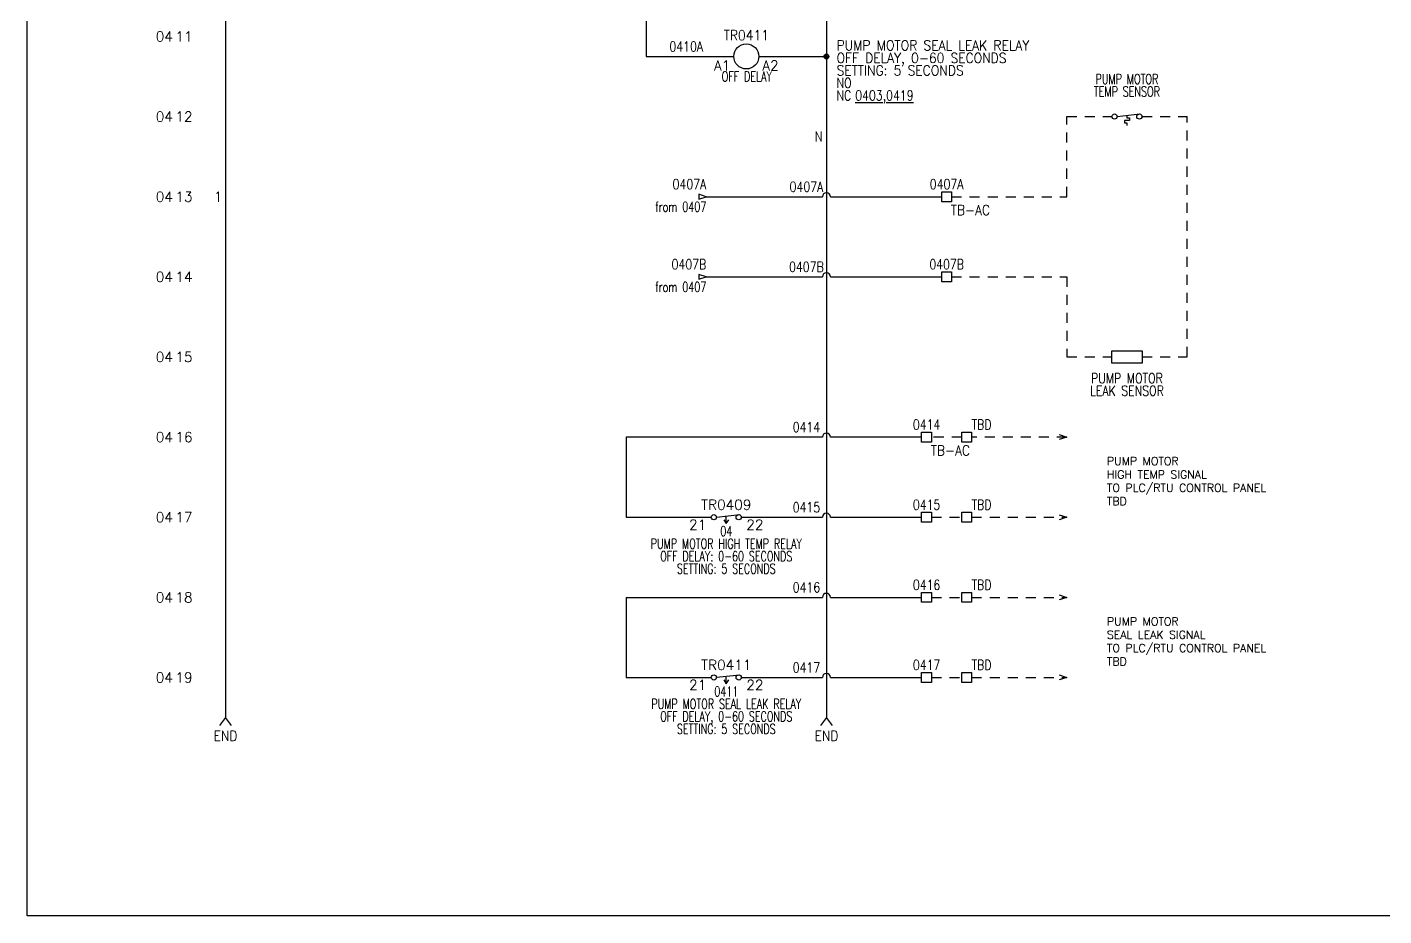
# Model space of a CAD drawing. Header units: inches. Extents: x 0 to 33.9, y 0 to 22.6.
# Drawn here: x 0.02 to 16.96, y 0.02 to 11.12 of the extents above; entities that cross this region are included whole.
import ezdxf
from ezdxf.enums import TextEntityAlignment as Align

# ---------------------------------------------------------------- set-up
doc = ezdxf.new("R2010")
doc.units = ezdxf.units.IN
doc.header["$MEASUREMENT"] = 0
doc.linetypes.add('HIDDEN2', pattern=[0.1875, 0.125, -0.0625])
for name, color, linetype in [('DESC', 150, 'Continuous'), ('DESCCHILD', 20, 'Continuous'), ('MISC', 7, 'Continuous'), ('SYMS', 7, 'Continuous'), ('TAGS', 150, 'Continuous'), ('TERMS', 123, 'Continuous'), ('WIRENO', 72, 'Continuous'), ('WIREREF', 52, 'Continuous'), ('WIREREF_DEST', 52, 'Continuous'), ('WIRES', 7, 'Continuous'), ('XREF', 7, 'Continuous'), ('XREFCHILD', 134, 'Continuous')]:
    doc.layers.add(name, color=color, linetype=linetype)
doc.layers.add('VIEWPORTS', color=10, linetype='Continuous', plot=False)
doc.styles.get("Standard").update_dxf_attribs({"font": 'romans.shx'})
doc.styles.add('WD', font='romans.shx')

# ---------------------------------------------------------------- blocks, each defined once
blk = doc.blocks.new('WD_WNV')
at = {"linetype": 'Continuous', "style": 'WD', "width": 0.8}
blk.add_attdef('WIRENO', text='', height=0.125, dxfattribs=at).set_placement((-0.05, 0), align=Align.MIDDLE_RIGHT)
at = {"style": 'WD', "flags": 1}
for tag, p in [('W01USER', (-0.062, 0.094)), ('W02USER', (-0.062, 0.086)), ('W03USER', (-0.062, 0.078)), ('W04USER', (-0.062, 0.07)), ('W05USER', (-0.062, 0.062)), ('W06USER', (-0.062, 0.055)), ('W07USER', (-0.062, 0.047)), ('W08USER', (-0.062, 0.039)), ('W09USER', (-0.062, 0.031)), ('W10USER', (-0.062, 0.023))]:
    blk.add_attdef(tag, text='', height=0.005, dxfattribs=at).set_placement(p, align=Align.CENTER)
blk = doc.blocks.new('HTS12')
at = {"linetype": 'Continuous'}
blk.add_line((-0.123, 0.002), (0.159, 0.033), dxfattribs=at)
for p, q in [((0, 0.015), (0, -0.017)), ((0.031, -0.048), (-0.031, -0.048)), ((-0.031, -0.048), (-0.031, -0.079)), ((-0.031, -0.079), (0, -0.079)), ((0, -0.017), (0.031, -0.017)), ((0, -0.079), (0, -0.111)), ((0.031, -0.017), (0.031, -0.048))]:
    blk.add_line(p, q)
for centre in [(-0.155, 0), (0.155, 0)]:
    blk.add_circle(centre, 0.0322)
at = {"style": 'WD', "width": 0.7}
for tag, p in [('INST', (0, 0.732)), ('LOC', (0, 0.562)), ('DESC1', (0, 0.406)), ('DESC2', (0, 0.25)), ('XREF', (0, -0.314))]:
    blk.add_attdef(tag, text='', height=0.125, dxfattribs=at).set_placement(p, align=Align.CENTER)
at = {"style": 'WD'}
blk.add_attdef('TAG1', text='', height=0.125, dxfattribs=at).set_placement((0, 0.094), align=Align.CENTER)
for tag, p, height, flags in [('X4TERM01', (-0.188, 0), 0.0125, 1), ('FAMILY', (0.038, 0.037), 0.01, 9), ('CONTACT', (0.038, 0.02), 0.01, 1), ('X1TERM02', (0.188, 0), 0.0125, 1)]:
    blk.add_attdef(tag, p, '', height=height, dxfattribs=dict(at, flags=flags))
for tag, p in [('X2LINK', (0, 0.078)), ('X8LINK', (0, -0.141))]:
    blk.add_attdef(tag, p, '', height=0.01, dxfattribs=at)
at = {"linetype": 'Continuous', "style": 'WD', "flags": 9}
for tag, p in [('CAT', (0.063, -0.007)), ('ASSYCODE', (0.062, -0.047)), ('MFG', (0.063, -0.027))]:
    blk.add_attdef(tag, text='', height=0.01, dxfattribs=at).set_placement(p, align=Align.CENTER)
at = {"linetype": 'Continuous', "style": 'WD', "flags": 8}
blk.add_attdef('TERM01', text='', height=0.125, dxfattribs=at).set_placement((-0.25, -0.016), align=Align.TOP_RIGHT)
blk.add_attdef('TERM02', text='', height=0.125, dxfattribs=at).set_placement((0.25, -0.016), align=Align.TOP_LEFT)
at = {"style": 'WD', "width": 0.7}
for tag, p in [('RATING1', (0.275, -0.299)), ('WDTAGALT', (0.281, -0.466))]:
    blk.add_attdef(tag, p, '', height=0.125, dxfattribs=at)
blk = doc.blocks.new('HSU1')
for p, q in [((-0.188, -0.078), (-0.188, 0.078)), ((-0.188, 0.078), (0.188, 0.078)), ((0.188, 0.078), (0.188, -0.078)), ((0.188, -0.078), (-0.188, -0.078))]:
    blk.add_line(p, q)
at = {"style": 'WD'}
for tag, width, p in [('INST', 0.7, (0, 0.451)), ('LOC', 0.7, (0, 0.281)), ('DESC1', 0.8, (0, -0.328)), ('DESC2', 0.8, (0, -0.484)), ('DESC3', 0.8, (0, -0.641))]:
    blk.add_attdef(tag, text='', height=0.125, dxfattribs=dict(at, width=width)).set_placement(p, align=Align.CENTER)
blk.add_attdef('TAG1', text='', height=0.125, dxfattribs=at).set_placement((0, 0.125), align=Align.CENTER)
blk.add_attdef('RATING1', text='', height=0.125, dxfattribs=at).set_placement((0, 0), align=Align.MIDDLE)
for tag, p, height, flags in [('X4TERM01', (-0.188, 0), 0.0125, 1), ('FAMILY', (0.129, 0.108), 0.01, 9), ('X1TERM02', (0.188, 0), 0.0125, 1)]:
    blk.add_attdef(tag, p, '', height=height, dxfattribs=dict(at, flags=flags))
at = {"linetype": 'Continuous', "style": 'WD', "flags": 9}
for tag, p in [('ASSYCODE', (0.154, 0.063)), ('MFG', (0.156, 0.083)), ('CAT', (0.156, 0.102))]:
    blk.add_attdef(tag, text='', height=0.01, dxfattribs=at).set_placement(p, align=Align.CENTER)
at = {"linetype": 'Continuous', "style": 'WD', "flags": 8}
blk.add_attdef('TERM01', text='', height=0.125, dxfattribs=at).set_placement((-0.25, -0.031), align=Align.TOP_RIGHT)
blk.add_attdef('TERM02', text='', height=0.125, dxfattribs=at).set_placement((0.25, -0.031), align=Align.TOP_LEFT)
blk = doc.blocks.new('HT0W01')
for p, q in [((-0.062, 0.062), (0.062, 0.062)), ((-0.062, -0.062), (-0.062, 0.062)), ((0.062, 0.062), (0.062, -0.062)), ((0.062, -0.062), (-0.062, -0.062))]:
    blk.add_line(p, q)
at = {"style": 'WD'}
for tag, p, width in [('INST', (0.062, 0.42), 0.7), ('LOC', (0.062, 0.25), 0.7), ('DESC1', (0.05, -0.385), 0.8)]:
    blk.add_attdef(tag, p, '', height=0.125, dxfattribs=dict(at, width=width))
at = {"linetype": 'Continuous', "style": 'WD', "width": 0.8, "flags": 8}
blk.add_attdef('WIRENO', text='', height=0.125, dxfattribs=at).set_placement((0, 0.094), align=Align.CENTER)
at = {"style": 'WD', "flags": 1}
for tag, p, height in [('X4TERM01', (-0.062, 0), 0.0125), ('X4TERMDESC01', (-0.055, -0.023), 0.025), ('X2TERMDESC01', (-0.006, 0.029), 0.025), ('STRIPSEQ', (0, 0), 0.00125), ('X2TERM01', (0, 0.062), 0.0125), ('X1TERMDESC01', (0.039, 0.007), 0.025), ('X1TERM01', (0.062, 0), 0.0125), ('LINKTERM', (0, -0.002), 0.00125), ('X8TERM01', (0, -0.062), 0.0125), ('X8TERMDESC01', (0, -0.054), 0.025)]:
    blk.add_attdef(tag, p, '', height=height, dxfattribs=at)
at = {"linetype": 'Continuous', "style": 'WD'}
for tag, p, height, width, flags in [('TAGSTRIP', (0.05, -0.229), 0.125, 0.9, 8), ('CAT', (0.213, -0.406), 0.109, 0.8, 1), ('DESC2', (0.05, -0.541), 0.125, 0.8, 8), ('DESC3', (0.05, -0.698), 0.125, 0.8, 8)]:
    blk.add_attdef(tag, p, '', height=height, dxfattribs=dict(at, width=width, flags=flags))
at = {"linetype": 'Continuous', "style": 'WD', "width": 0.8, "flags": 1}
blk.add_attdef('MFG', text='', height=0.109, dxfattribs=at).set_placement((0.088, -0.406), align=Align.RIGHT)
at = {"style": 'WD', "width": 0.7, "flags": 1}
blk.add_attdef('ASSYCODE', (0.062, -0.281), '', height=0.01, dxfattribs=at)
blk = doc.blocks.new('HA1D3')
blk.add_lwpolyline([(-0.094, 0), (-0.094, -0.031), (0, 0), (-0.094, 0.031), (-0.094, 0)])
at = {"style": 'WD', "width": 0.8, "flags": 8}
blk.add_attdef('WIRENO', text='', height=0.125, dxfattribs=at).set_placement((0, 0.094), align=Align.RIGHT)
at = {"style": 'WD', "flags": 1}
blk.add_attdef('SIGCODE', text='', height=0.01, dxfattribs=at).set_placement((-0.02, 0.047), align=Align.RIGHT)
blk.add_attdef('X1TERM01', (0, 0), '', height=0.01, dxfattribs=at)
at = {"style": 'WD', "width": 0.7}
for tag, p in [('XREF', (0, -0.188)), ('DESC1', (0, -0.375))]:
    blk.add_attdef(tag, text='', height=0.125, dxfattribs=at).set_placement(p, align=Align.RIGHT)
blk = doc.blocks.new('WDDOT')
for radius in [0.03, 0.0187, 0.00929]:
    blk.add_circle((0, 0), radius)
blk = doc.blocks.new('HTD22F')
at = {"linetype": 'Continuous'}
blk.add_line((-0.123, 0.002), (0.168, 0.035), dxfattribs=at)
for p, q in [((0, -0.079), (0, 0.016)), ((-0.031, -0.031), (0, -0.078)), ((0, -0.078), (0.031, -0.031))]:
    blk.add_line(p, q)
for centre in [(-0.155, 0), (0.155, 0)]:
    blk.add_circle(centre, 0.0322)
at = {"style": 'WD', "width": 0.7}
for tag, p in [('INST', (0, 0.42)), ('LOC', (0, 0.25)), ('XREF', (0, -0.236)), ('DESC1', (0, -0.393)), ('DESC2', (0, -0.549)), ('DESC3', (0, -0.705))]:
    blk.add_attdef(tag, text='', height=0.125, dxfattribs=at).set_placement(p, align=Align.CENTER)
at = {"style": 'WD'}
blk.add_attdef('TAG2', text='', height=0.125, dxfattribs=at).set_placement((0, 0.094), align=Align.CENTER)
for tag, p, height, flags in [('X4TERM01', (-0.188, 0), 0.0125, 1), ('FAMILY', (0.038, 0.037), 0.01, 9), ('CONTACT', (0.038, 0.02), 0.01, 1), ('X1TERM02', (0.188, 0), 0.0125, 1)]:
    blk.add_attdef(tag, p, '', height=height, dxfattribs=dict(at, flags=flags))
at = {"linetype": 'Continuous', "style": 'WD', "flags": 8}
blk.add_attdef('TERM01', text='', height=0.125, dxfattribs=at).set_placement((-0.25, -0.031), align=Align.TOP_RIGHT)
blk.add_attdef('TERM02', text='', height=0.125, dxfattribs=at).set_placement((0.25, -0.031), align=Align.TOP_LEFT)
blk = doc.blocks.new('HT1001')
for p, q in [((-0.062, 0.062), (0.062, 0.062)), ((-0.062, -0.062), (-0.062, 0.062)), ((0.062, 0.062), (0.062, -0.062)), ((0.062, -0.062), (-0.062, -0.062))]:
    blk.add_line(p, q)
at = {"style": 'WD'}
for tag, p, width in [('INST', (0.062, 0.42), 0.7), ('LOC', (0.062, 0.25), 0.7), ('DESC1', (0.05, -0.385), 0.8)]:
    blk.add_attdef(tag, p, '', height=0.125, dxfattribs=dict(at, width=width))
at = {"linetype": 'Continuous', "style": 'WD'}
for tag, p, height, width, flags in [('TERM01', (0.062, 0.094), 0.125, 0.8, 8), ('TAGSTRIP', (0.05, -0.229), 0.125, 0.9, 8), ('CAT', (0.213, -0.406), 0.109, 0.8, 1), ('DESC2', (0.05, -0.541), 0.125, 0.8, 8), ('DESC3', (0.05, -0.698), 0.125, 0.8, 8)]:
    blk.add_attdef(tag, p, '', height=height, dxfattribs=dict(at, width=width, flags=flags))
at = {"style": 'WD', "flags": 1}
for tag, p, height in [('X4TERM01', (-0.062, 0), 0.0125), ('X4TERMDESC01', (-0.055, -0.023), 0.025), ('X2TERMDESC01', (-0.006, 0.029), 0.025), ('STRIPSEQ', (0, 0), 0.00125), ('X2TERM01', (0, 0.062), 0.0125), ('X2PIN01', (0.033, 0.084), 0.0125), ('X1TERMDESC01', (0.039, 0.007), 0.025), ('X1TERM01', (0.062, 0), 0.0125), ('X1PIN01', (0.087, 0.016), 0.0125), ('X4PIN01', (-0.114, -0.038), 0.0125), ('LINKTERM', (0, -0.002), 0.00125), ('X8TERM01', (0, -0.062), 0.0125), ('X8TERMDESC01', (0, -0.054), 0.025), ('X8PIN01', (0.026, -0.096), 0.0125)]:
    blk.add_attdef(tag, p, '', height=height, dxfattribs=at)
at = {"linetype": 'Continuous', "style": 'WD', "width": 0.8, "flags": 1}
blk.add_attdef('MFG', text='', height=0.109, dxfattribs=at).set_placement((0.088, -0.406), align=Align.RIGHT)
at = {"style": 'WD', "width": 0.7, "flags": 1}
blk.add_attdef('ASSYCODE', (0.062, -0.281), '', height=0.01, dxfattribs=at)
blk = doc.blocks.new('HA1X1')
for p, q in [((-0.09375, 0.03125), (0, 0)), ((0, 0), (-0.09375, -0.03125))]:
    blk.add_line(p, q)
at = {"style": 'WD', "flags": 1}
blk.add_attdef('X4TERM01', (0, 0), '', height=0.01, dxfattribs=at)
at = {"style": 'WD', "width": 0.9}
blk.add_attdef('DESC1', (0.1, 0.0406), '', height=0.125, dxfattribs=at)
blk.add_attdef('DESC2', text='', height=0.125, dxfattribs=at).set_placement((0.1, -0.025), align=Align.TOP_LEFT)
blk = doc.blocks.new('HA1X4Y')
for p, q in [((0, 0), (-0.075, -0.1)), ((0.075, -0.1), (0, 0))]:
    blk.add_line(p, q)
at = {"style": 'WD', "flags": 1}
blk.add_attdef('X2TERM01', (0, 0), '', height=0.01, dxfattribs=at)
at = {"style": 'WD', "width": 0.9}
blk.add_attdef('DESC1', text='', height=0.125, dxfattribs=at).set_placement((0, -0.2906), align=Align.CENTER)
blk.add_attdef('DESC2', text='', height=0.125, dxfattribs=at).set_placement((0, -0.3406), align=Align.TOP_CENTER)
blk = doc.blocks.new('WD_WNH')
at = {"linetype": 'Continuous', "style": 'WD', "width": 0.8}
blk.add_attdef('WIRENO', text='', height=0.125, dxfattribs=at).set_placement((0, 0.062), align=Align.CENTER)
at = {"style": 'WD', "flags": 1}
for tag, p in [('W01USER', (0, 0.078)), ('W02USER', (0, 0.07)), ('W03USER', (0, 0.062)), ('W04USER', (0, 0.055)), ('W05USER', (0, 0.047)), ('W06USER', (0, 0.039)), ('W07USER', (0, 0.031)), ('W08USER', (0, 0.023)), ('W09USER', (0, 0.016)), ('W10USER', (0, 0.008))]:
    blk.add_attdef(tag, text='', height=0.005, dxfattribs=at).set_placement(p, align=Align.CENTER)
blk = doc.blocks.new('HTD1F')
blk.add_circle((0, 0), 0.156)
at = {"style": 'WD'}
for tag, width, p in [('INST', 0.7, (0, 0.528)), ('LOC', 0.7, (0, 0.359)), ('TAG1', 0.9, (0, 0.202)), ('RATING1', 0.7, (0.006, -0.312)), ('RATING2', 0.7, (0.006, -0.469))]:
    blk.add_attdef(tag, text='', height=0.125, dxfattribs=dict(at, width=width)).set_placement(p, align=Align.CENTER)
at = {"style": 'WD', "flags": 9}
blk.add_attdef('FAMILY', text='', height=0.01, dxfattribs=at).set_placement((-0.005, 0.17), align=Align.CENTER)
at = {"style": 'WD'}
for tag, p, width in [('DESC1', (1.126, 0.076), 0.9), ('DESC2', (1.126, -0.081), 0.9), ('DESC3', (1.126, -0.237), 0.9), ('XREFNO', (1.359, -0.393), 0.8), ('XREFNC', (1.359, -0.549), 0.8)]:
    blk.add_attdef(tag, p, '', height=0.125, dxfattribs=dict(at, width=width))
at = {"style": 'WD', "flags": 1}
for tag, p, height in [('X4TERM01', (-0.156, 0), 0.0125), ('X0TERM03', (-0.139, 0.071), 0.005), ('X1TERM02', (0.156, 0), 0.0125)]:
    blk.add_attdef(tag, p, '', height=height, dxfattribs=at)
at = {"style": 'WD', "width": 0.8}
blk.add_attdef('TERM03', text='', height=0.125, dxfattribs=at).set_placement((-0.077, 0.071), align=Align.MIDDLE_LEFT)
at = {"linetype": 'Continuous', "style": 'WD', "flags": 9}
blk.add_attdef('ASSYCODE', text='', height=0.01, dxfattribs=at).set_placement((0, 0.113), align=Align.CENTER)
at = {"linetype": 'Continuous', "style": 'WD', "flags": 1}
for tag, p in [('MFG', (0, 0.14)), ('CAT', (0, 0.159))]:
    blk.add_attdef(tag, text='', height=0.01, dxfattribs=at).set_placement(p, align=Align.MIDDLE)
at = {"linetype": 'Continuous', "style": 'WD'}
blk.add_attdef('TERM01', text='', height=0.125, dxfattribs=at).set_placement((-0.2, -0.051), align=Align.TOP_RIGHT)
blk.add_attdef('TERM02', text='', height=0.125, dxfattribs=at).set_placement((0.2, -0.051), align=Align.TOP_LEFT)
at = {"style": 'WD', "width": 0.8, "flags": 8}
for tag, p in [('NO', (1.126, -0.393)), ('NC', (1.126, -0.549))]:
    blk.add_attdef(tag, p, '', height=0.125, dxfattribs=at)

msp = doc.modelspace()

# ---------------------------------------------------------------- linework, layer by layer
at = {"layer": 'VIEWPORTS'}
msp.add_lwpolyline([(0.025, 22.562), (33.888, 22.562), (33.888, 0.025), (0.025, 0.025)], close=True, dxfattribs=at)
at = {"layer": 'WIRES'}
for p, q in [((2.5, 21.5), (2.5, 2.5)), ((10, 21.5), (10, 2.5)), ((7.75, 12), (7.75, 10.75)), ((7.75, 10.75), (8.844, 10.75)), ((9.156, 10.75), (10, 10.75)), ((8.5, 9), (9.95, 9)), ((10.05, 9), (11.438, 9)), ((8.5, 8), (9.95, 8)), ((10.05, 8), (11.438, 8)), ((7.5, 6), (7.5, 5)), ((9.95, 6), (7.5, 6)), ((11.188, 6), (10.05, 6)), ((7.5, 5), (8.562, 5)), ((8.938, 5), (9.95, 5)), ((10.05, 5), (11.188, 5)), ((7.5, 4), (9.95, 4)), ((7.5, 4), (7.5, 3)), ((10.05, 4), (11.188, 4)), ((7.5, 3), (8.562, 3)), ((8.938, 3), (9.95, 3)), ((10.05, 3), (11.188, 3))]:
    msp.add_line(p, q, dxfattribs=at)
at = {"layer": 'WIRES', "linetype": 'HIDDEN2'}
for p, q in [((13, 9), (13, 10)), ((13, 10), (13.562, 10)), ((13.938, 10), (14.5, 10)), ((14.5, 7), (14.5, 10)), ((11.562, 9), (13, 9)), ((11.562, 8), (13, 8)), ((13, 8), (13, 7)), ((13, 7), (13.562, 7)), ((13.938, 7), (14.5, 7)), ((11.688, 6), (11.312, 6)), ((13, 6), (11.812, 6)), ((11.312, 5), (11.688, 5)), ((11.812, 5), (13, 5)), ((11.312, 4), (11.688, 4)), ((11.812, 4), (13, 4)), ((11.312, 3), (11.688, 3)), ((11.812, 3), (13, 3))]:
    msp.add_line(p, q, dxfattribs=at)
at = {"layer": 'WIRES'}
for centre in [(10, 9), (10, 8), (10, 6), (10, 5), (10, 4), (10, 3)]:
    msp.add_arc(centre, 0.05, 0, 180, dxfattribs=at)

# ---------------------------------------------------------------- block references
at = {"layer": 'SYMS'}
ref = msp.add_blockref('HTD1F', (9, 10.75), dxfattribs=at)
ref.add_attrib('DESC3', 'SETTING: 5 SECONDS', (10.126, 10.513), dxfattribs={"layer": 'DESC', "height": 0.125, "style": 'WD', "width": 0.9})
ref.add_attrib('RATING1', 'OFF DELAY', dxfattribs={"layer": 'MISC', "height": 0.125, "style": 'WD', "width": 0.7}).set_placement((9.006, 10.438), align=Align.CENTER)
ref.add_attrib('NC', 'NC', (10.126, 10.201), dxfattribs={"layer": 'MISC', "height": 0.125, "style": 'WD', "width": 0.8, "flags": 8})
ref.add_attrib('NO', 'NO', (10.126, 10.357), dxfattribs={"layer": 'MISC', "height": 0.125, "style": 'WD', "width": 0.8, "flags": 8})
ref.add_attrib('TERM02', 'A2', dxfattribs={"layer": 'TERMS', "linetype": 'Continuous', "height": 0.125, "style": 'WD'}).set_placement((9.2, 10.699), align=Align.TOP_LEFT)
ref.add_attrib('TERM01', 'A1', dxfattribs={"layer": 'TERMS', "linetype": 'Continuous', "height": 0.125, "style": 'WD'}).set_placement((8.8, 10.699), align=Align.TOP_RIGHT)
ref.add_attrib('XREFNC', '%%u0403%%u,%%u0419%%u', (10.359, 10.201), dxfattribs={"layer": 'XREF', "height": 0.125, "style": 'WD', "width": 0.8})
ref.add_attrib('DESC2', 'OFF DELAY, 0-60 SECONDS', (10.126, 10.669), dxfattribs={"layer": 'DESC', "height": 0.125, "style": 'WD', "width": 0.9})
ref.add_attrib('DESC1', 'PUMP MOTOR SEAL LEAK RELAY', (10.126, 10.826), dxfattribs={"layer": 'DESC', "height": 0.125, "style": 'WD', "width": 0.9})
ref.add_attrib('TAG1', 'TR0411', dxfattribs={"layer": 'TAGS', "height": 0.125, "style": 'WD', "width": 0.9}).set_placement((9, 10.952), align=Align.CENTER)
for name, p in [('WDDOT', (10, 10.75)), ('HA1X1', (13, 6)), ('HA1X1', (13, 5)), ('HA1X1', (13, 4)), ('HA1X1', (13, 3))]:
    msp.add_blockref(name, p, dxfattribs=at)
ref = msp.add_blockref('HTS12', (13.75, 10), dxfattribs=at)
ref.add_attrib('DESC2', 'TEMP SENSOR', dxfattribs={"layer": 'DESC', "height": 0.125, "style": 'WD', "width": 0.7}).set_placement((13.75, 10.25), align=Align.CENTER)
ref.add_attrib('DESC1', 'PUMP MOTOR', dxfattribs={"layer": 'DESC', "height": 0.125, "style": 'WD', "width": 0.7}).set_placement((13.75, 10.406), align=Align.CENTER)
ref = msp.add_blockref('HA1D3', (8.5, 9), dxfattribs=at)
ref.add_attrib('WIRENO', '0407A', dxfattribs={"layer": 'WIREREF_DEST', "height": 0.125, "style": 'WD', "width": 0.8, "flags": 8}).set_placement((8.5, 9.094), align=Align.RIGHT)
ref.add_attrib('XREF', 'from 0407', dxfattribs={"layer": 'XREF', "height": 0.125, "style": 'WD', "width": 0.7}).set_placement((8.5, 8.812), align=Align.RIGHT)
ref = msp.add_blockref('HT0W01', (11.5, 9), dxfattribs=at)
ref.add_attrib('WIRENO', '0407A', dxfattribs={"layer": 'WIREREF', "linetype": 'Continuous', "height": 0.125, "style": 'WD', "width": 0.8, "flags": 8}).set_placement((11.5, 9.094), align=Align.CENTER)
ref.add_attrib('TAGSTRIP', 'TB-AC', (11.55, 8.771), dxfattribs={"layer": 'TAGS', "linetype": 'Continuous', "height": 0.125, "style": 'WD', "width": 0.9, "flags": 8})
ref = msp.add_blockref('HA1D3', (8.5, 8), dxfattribs=at)
ref.add_attrib('WIRENO', '0407B', dxfattribs={"layer": 'WIREREF_DEST', "height": 0.125, "style": 'WD', "width": 0.8, "flags": 8}).set_placement((8.5, 8.094), align=Align.RIGHT)
ref.add_attrib('XREF', 'from 0407', dxfattribs={"layer": 'XREF', "height": 0.125, "style": 'WD', "width": 0.7}).set_placement((8.5, 7.812), align=Align.RIGHT)
ref = msp.add_blockref('HT0W01', (11.5, 8), dxfattribs=at)
ref.add_attrib('WIRENO', '0407B', dxfattribs={"layer": 'WIREREF', "linetype": 'Continuous', "height": 0.125, "style": 'WD', "width": 0.8, "flags": 8}).set_placement((11.5, 8.094), align=Align.CENTER)
ref = msp.add_blockref('HSU1', (13.75, 7), dxfattribs=at)
ref.add_attrib('DESC1', 'PUMP MOTOR', dxfattribs={"layer": 'DESC', "height": 0.125, "style": 'WD', "width": 0.8}).set_placement((13.75, 6.672), align=Align.CENTER)
ref.add_attrib('DESC2', 'LEAK SENSOR', dxfattribs={"layer": 'DESC', "height": 0.125, "style": 'WD', "width": 0.8}).set_placement((13.75, 6.516), align=Align.CENTER)
ref = msp.add_blockref('HT0W01', (11.25, 6), dxfattribs=at)
ref.add_attrib('WIRENO', '0414', dxfattribs={"layer": 'WIREREF', "linetype": 'Continuous', "height": 0.125, "style": 'WD', "width": 0.8, "flags": 8}).set_placement((11.25, 6.094), align=Align.CENTER)
ref.add_attrib('TAGSTRIP', 'TB-AC', (11.3, 5.771), dxfattribs={"layer": 'TAGS', "linetype": 'Continuous', "height": 0.125, "style": 'WD', "width": 0.9, "flags": 8})
ref = msp.add_blockref('HT1001', (11.75, 6), dxfattribs=at)
ref.add_attrib('TERM01', 'TBD', (11.812, 6.094), dxfattribs={"layer": 'TERMS', "linetype": 'Continuous', "height": 0.125, "style": 'WD', "width": 0.8, "flags": 8})
ref = msp.add_blockref('HTD22F', (8.75, 5), dxfattribs=at)
ref.add_attrib('DESC3', 'SETTING: 5 SECONDS', dxfattribs={"layer": 'DESCCHILD', "height": 0.125, "style": 'WD', "width": 0.7}).set_placement((8.75, 4.295), align=Align.CENTER)
ref.add_attrib('TERM02', '22', dxfattribs={"layer": 'TERMS', "linetype": 'Continuous', "height": 0.125, "style": 'WD', "flags": 8}).set_placement((9, 4.969), align=Align.TOP_LEFT)
ref.add_attrib('TERM01', '21', dxfattribs={"layer": 'TERMS', "linetype": 'Continuous', "height": 0.125, "style": 'WD', "flags": 8}).set_placement((8.5, 4.969), align=Align.TOP_RIGHT)
ref.add_attrib('XREF', '04', dxfattribs={"layer": 'XREFCHILD', "height": 0.125, "style": 'WD', "width": 0.7}).set_placement((8.75, 4.764), align=Align.CENTER)
ref.add_attrib('DESC2', 'OFF DELAY: 0-60 SECONDS', dxfattribs={"layer": 'DESCCHILD', "height": 0.125, "style": 'WD', "width": 0.7}).set_placement((8.75, 4.451), align=Align.CENTER)
ref.add_attrib('DESC1', 'PUMP MOTOR HIGH TEMP RELAY', dxfattribs={"layer": 'DESCCHILD', "height": 0.125, "style": 'WD', "width": 0.7}).set_placement((8.75, 4.607), align=Align.CENTER)
ref.add_attrib('TAG2', 'TR0409', dxfattribs={"layer": 'TAGS', "height": 0.125, "style": 'WD'}).set_placement((8.75, 5.094), align=Align.CENTER)
ref = msp.add_blockref('HT0W01', (11.25, 5), dxfattribs=at)
ref.add_attrib('WIRENO', '0415', dxfattribs={"layer": 'WIREREF', "linetype": 'Continuous', "height": 0.125, "style": 'WD', "width": 0.8, "flags": 8}).set_placement((11.25, 5.094), align=Align.CENTER)
ref = msp.add_blockref('HT1001', (11.75, 5), dxfattribs=at)
ref.add_attrib('TERM01', 'TBD', (11.812, 5.094), dxfattribs={"layer": 'TERMS', "linetype": 'Continuous', "height": 0.125, "style": 'WD', "width": 0.8, "flags": 8})
ref = msp.add_blockref('HT0W01', (11.25, 4), dxfattribs=at)
ref.add_attrib('WIRENO', '0416', dxfattribs={"layer": 'WIREREF', "linetype": 'Continuous', "height": 0.125, "style": 'WD', "width": 0.8, "flags": 8}).set_placement((11.25, 4.094), align=Align.CENTER)
ref = msp.add_blockref('HT1001', (11.75, 4), dxfattribs=at)
ref.add_attrib('TERM01', 'TBD', (11.812, 4.094), dxfattribs={"layer": 'TERMS', "linetype": 'Continuous', "height": 0.125, "style": 'WD', "width": 0.8, "flags": 8})
ref = msp.add_blockref('HTD22F', (8.75, 3), dxfattribs=at)
ref.add_attrib('DESC3', 'SETTING: 5 SECONDS', dxfattribs={"layer": 'DESCCHILD', "height": 0.125, "style": 'WD', "width": 0.7}).set_placement((8.75, 2.295), align=Align.CENTER)
ref.add_attrib('TERM02', '22', dxfattribs={"layer": 'TERMS', "linetype": 'Continuous', "height": 0.125, "style": 'WD', "flags": 8}).set_placement((9, 2.969), align=Align.TOP_LEFT)
ref.add_attrib('TERM01', '21', dxfattribs={"layer": 'TERMS', "linetype": 'Continuous', "height": 0.125, "style": 'WD', "flags": 8}).set_placement((8.5, 2.969), align=Align.TOP_RIGHT)
ref.add_attrib('XREF', '0411', dxfattribs={"layer": 'XREFCHILD', "height": 0.125, "style": 'WD', "width": 0.7}).set_placement((8.75, 2.764), align=Align.CENTER)
ref.add_attrib('DESC2', 'OFF DELAY, 0-60 SECONDS', dxfattribs={"layer": 'DESCCHILD', "height": 0.125, "style": 'WD', "width": 0.7}).set_placement((8.75, 2.451), align=Align.CENTER)
ref.add_attrib('DESC1', 'PUMP MOTOR SEAL LEAK RELAY', dxfattribs={"layer": 'DESCCHILD', "height": 0.125, "style": 'WD', "width": 0.7}).set_placement((8.75, 2.607), align=Align.CENTER)
ref.add_attrib('TAG2', 'TR0411', dxfattribs={"layer": 'TAGS', "height": 0.125, "style": 'WD'}).set_placement((8.75, 3.094), align=Align.CENTER)
ref = msp.add_blockref('HT0W01', (11.25, 3), dxfattribs=at)
ref.add_attrib('WIRENO', '0417', dxfattribs={"layer": 'WIREREF', "linetype": 'Continuous', "height": 0.125, "style": 'WD', "width": 0.8, "flags": 8}).set_placement((11.25, 3.094), align=Align.CENTER)
ref = msp.add_blockref('HT1001', (11.75, 3), dxfattribs=at)
ref.add_attrib('TERM01', 'TBD', (11.812, 3.094), dxfattribs={"layer": 'TERMS', "linetype": 'Continuous', "height": 0.125, "style": 'WD', "width": 0.8, "flags": 8})
ref = msp.add_blockref('HA1X4Y', (2.5, 2.5), dxfattribs=at)
ref.add_attrib('DESC1', 'END', dxfattribs={"layer": 'DESC', "height": 0.125, "style": 'WD', "width": 0.9}).set_placement((2.5, 2.209), align=Align.CENTER)
ref = msp.add_blockref('HA1X4Y', (10, 2.5), dxfattribs=at)
ref.add_attrib('DESC1', 'END', dxfattribs={"layer": 'DESC', "height": 0.125, "style": 'WD', "width": 0.9}).set_placement((10, 2.209), align=Align.CENTER)
at = {"layer": 'WIRENO'}
ref = msp.add_blockref('WD_WNH', (8.25, 10.75), dxfattribs=at)
ref.add_attrib('WIRENO', '0410A', dxfattribs={"linetype": 'Continuous', "height": 0.125, "style": 'WD', "width": 0.8}).set_placement((8.25, 10.812), align=Align.CENTER)
ref = msp.add_blockref('WD_WNV', (10, 9.75), dxfattribs=at)
ref.add_attrib('WIRENO', 'N', dxfattribs={"linetype": 'Continuous', "height": 0.125, "style": 'WD', "width": 0.8}).set_placement((9.95, 9.75), align=Align.MIDDLE_RIGHT)
ref = msp.add_blockref('WD_WNH', (9.75, 9), dxfattribs=at)
ref.add_attrib('WIRENO', '0407A', dxfattribs={"linetype": 'Continuous', "height": 0.125, "style": 'WD', "width": 0.8}).set_placement((9.75, 9.062), align=Align.CENTER)
ref = msp.add_blockref('WD_WNV', (2.5, 9), dxfattribs=at)
ref.add_attrib('WIRENO', '1', dxfattribs={"linetype": 'Continuous', "height": 0.125, "style": 'WD', "width": 0.8}).set_placement((2.45, 9), align=Align.MIDDLE_RIGHT)
ref = msp.add_blockref('WD_WNH', (9.75, 8), dxfattribs=at)
ref.add_attrib('WIRENO', '0407B', dxfattribs={"linetype": 'Continuous', "height": 0.125, "style": 'WD', "width": 0.8}).set_placement((9.75, 8.062), align=Align.CENTER)
ref = msp.add_blockref('WD_WNH', (9.75, 6), dxfattribs=at)
ref.add_attrib('WIRENO', '0414', dxfattribs={"linetype": 'Continuous', "height": 0.125, "style": 'WD', "width": 0.8}).set_placement((9.75, 6.062), align=Align.CENTER)
ref = msp.add_blockref('WD_WNH', (9.75, 5), dxfattribs=at)
ref.add_attrib('WIRENO', '0415', dxfattribs={"linetype": 'Continuous', "height": 0.125, "style": 'WD', "width": 0.8}).set_placement((9.75, 5.062), align=Align.CENTER)
ref = msp.add_blockref('WD_WNH', (9.75, 4), dxfattribs=at)
ref.add_attrib('WIRENO', '0416', dxfattribs={"linetype": 'Continuous', "height": 0.125, "style": 'WD', "width": 0.8}).set_placement((9.75, 4.062), align=Align.CENTER)
ref = msp.add_blockref('WD_WNH', (9.75, 3), dxfattribs=at)
ref.add_attrib('WIRENO', '0417', dxfattribs={"linetype": 'Continuous', "height": 0.125, "style": 'WD', "width": 0.8}).set_placement((9.75, 3.062), align=Align.CENTER)

# ---------------------------------------------------------------- texts
at = {"style": 'WD'}
for p in [(1.844, 11), (1.844, 10), (1.844, 9), (1.844, 8), (1.844, 7), (1.844, 6), (1.844, 5), (1.844, 4), (1.844, 3)]:
    msp.add_text('04', height=0.125, dxfattribs=at).set_placement(p, align=Align.MIDDLE_RIGHT)
for s, p in [('11', (1.875, 11)), ('12', (1.875, 10)), ('13', (1.875, 9)), ('14', (1.875, 8)), ('15', (1.875, 7)), ('16', (1.875, 6)), ('17', (1.875, 5)), ('18', (1.875, 4)), ('19', (1.875, 3))]:
    msp.add_text(s, height=0.125, dxfattribs=at).set_placement(p, align=Align.MIDDLE_LEFT)
at = {"char_height": 0.1, "attachment_point": 1}
for s, insert in [('PUMP MOTOR\\PHIGH TEMP SIGNAL\\PTO PLC/RTU CONTROL PANEL\\PTBD', (13.5, 5.75)), ('PUMP MOTOR\\PSEAL LEAK SIGNAL\\PTO PLC/RTU CONTROL PANEL\\PTBD', (13.5, 3.75))]:
    msp.add_mtext_dynamic_manual_height_columns(s, width=2.5, gutter_width=0.5, heights=[0], dxfattribs=dict(at, insert=insert))

doc.saveas('drawing.dxf')
